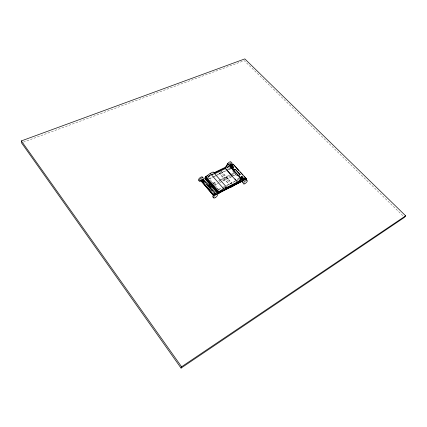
<?xml version="1.0" encoding="UTF-8"?>
<svg xmlns="http://www.w3.org/2000/svg" width="427" height="427" viewBox="0 0 427 427"><rect width="100%" height="100%" fill="white"/><g stroke="black" fill="none" stroke-linecap="round" stroke-linejoin="round"><path stroke-width="0.32" stroke-dasharray="2.13 1.6" d="M210.66 175.556L207.725 176.975L207.613 177.344L208.461 178.321M227.575 167.768L228.055 166.306L229.913 168.371L229.422 169.829L227.575 167.768L229.112 167.026L230.959 169.081L229.422 169.829M230.959 169.081L231.455 167.619M238.987 180.407L237.764 179.041L238.282 177.595L239.51 178.961M237.764 179.041L239.301 178.272M218.416 189.492L221.341 188.019M223.684 186.845L235.4 180.952M235.987 180.658L239.499 178.892M218.72 189.641L224.01 186.978M226.363 185.793L235.245 181.326M235.816 181.037L239.814 179.03M213.9 185.259L220.343 182.067M222.686 180.904L231.471 176.554M232.058 176.26L236.158 174.232M214.797 185.121L217.733 183.663M220.086 182.5L235.891 174.664M213.286 183.38L216.222 181.934M218.576 180.77L220.337 179.906M220.924 179.612L229.811 175.235M232.096 174.109L234.38 172.983M213.719 184.085L216.649 182.639M218.992 181.48L230.708 175.694M231.29 175.406L235.394 173.378M213.025 183.204L216.014 181.731M219.606 179.959L229.774 174.953M230.372 174.654L234.556 172.593M209.129 178.716L215.107 175.807M215.704 175.518L225.878 170.581M226.475 170.293L230.66 168.259M209.39 178.897L213.505 176.895M214.092 176.613L216.441 175.47M217.033 175.182L227.057 170.314M227.628 170.037L230.484 168.649M207.96 176.436L210.314 175.305M210.901 175.022L213.254 173.885M208.056 176.506L210.447 175.348M211.045 175.059L213.441 173.906M226.598 167.555L228.995 166.402M227.105 167.619L228.819 166.792M207.725 177.125L210.666 175.705M213.014 174.568L214.194 174.002M209.881 174.75L211.6 173.922M208.579 175.951L211.53 174.526M212.123 174.243L213.303 173.672M208.04 176.356L211.546 174.664M212.128 174.381L213.297 173.816M227.116 167.154L228.215 166.621M23.384 142.138L244.276 60.661L403.051 215.95M233.201 168.019L234.065 168.98M233.201 168.393L234.076 169.364M232.544 170.688L233.841 172.129M234.274 172.609L236.862 175.492M232.945 171.259L236.83 175.582M221.239 171.12L231.824 183.05M221.154 171.483L232.112 183.84M219.98 171.729L230.564 183.685M219.136 172.812L229.299 184.315M218.635 172.705L229.155 184.613M207.725 176.975L219.585 190.634M211.429 181.737L214.402 185.158M216.521 187.602L219.067 190.533M229.134 166.519A2.519 1.025 -42.1 0 1 228.151 166.044"/><path stroke-width="0.64" d="M231.194 165.105L231.285 164.753L230.943 164.785L230.425 165.516L232.005 167.272L232.87 166.509L232.005 167.272M214.754 194.648L213.649 195.507L200.759 180.498L202.35 179.415L203.049 180.231L201.565 180.947M201.459 181.315L212.929 195.043L215.822 193.709L213.527 194.872M214.701 193.394L213.132 194.413L214.701 193.394L203.129 179.954L201.645 180.674L201.528 181.229L201.08 180.343L200.759 180.498M202.35 179.415L202.014 179.89M202.152 182.121L203.743 181.032L204.965 182.452M203.049 180.231L203.129 179.954M203.3 179.372L209.774 185.862L215.832 193.682M203.636 181.4L203.743 181.032M206.625 180.242L206.732 179.874M206.225 186.861L206.332 186.498M207.709 186.129L210.628 184.379M208.392 186.167L208.531 185.713L209.342 186.54C209.278 187.624 208.018 186.161 208.627 185.713L209.577 185.195L210.271 186.081L209.342 186.54M207.735 188.622L212.144 186.129M209.39 185.772L209.737 186.295L209.065 186.359M209.107 186.989L209.241 186.535L210.271 186.081M209.598 186.423L209.011 186.54M212.262 193.895L212.374 193.532M214.269 194.493L214.108 194.274L215.662 193.49M215.955 191.029L216.073 190.672M217.93 192.572L218.683 191.461L205.867 176.682M211.637 186.53L218 193.885L218.581 192.113L223.433 188.51L226.395 187.015L213.174 171.964L210.212 173.389L205.403 176.906L205.147 177.797L205.606 177.573M220.882 192.129L218 193.885M229.865 165.825C229.171 164.63 232.656 163.098 231.53 165.11M229.598 165.564L231.818 167.992L229.998 165.847L230.302 164.934L231.834 164.198M231.733 164.085L231.397 165.089L233.243 164.198L246.411 178.748L246.107 179.553M233.057 164.747L233.243 164.198M225.92 188.403L226.395 187.015M231.818 167.992L233.377 167.154L231.156 164.715M233.628 170.234L235.33 169.322L240.081 174.584L237.818 175.785M231.461 186.764L231.343 187.095L233.98 185.483M240.129 172.561L240.257 172.198L242.878 175.091M238.512 182.751L238.826 181.875L238.469 181.47L225.664 187.933M239.825 176.826L242.632 179.874L242.963 178.972L244.634 178.353L244.265 179.345L242.733 180.119L240.428 177.429L241.954 176.661L243.716 178.614M240.396 177.52L241.954 176.661M242.733 180.119L243.102 179.126L244.634 178.353M244.052 176.895L244.185 176.538L246.347 178.924L218.234 193.169L205.067 177.947M244.495 178.198L244.159 179.1L243.539 179.415M242.157 176.97C242.045 176.02 240.577 178.278 241.901 177.29M181.053 368.095L181.582 366.766L405.65 215.822L244.804 58.905L21.35 140.921L21.505 142.826L181.053 368.095L404.481 217.348L405.65 215.822M225.317 167.635L227.917 163.749L241.202 178.507L238.165 182.927L241.202 178.507M225.979 166.946L227.917 163.749M243.198 179.191L243.171 179.548M208.984 185.857L208.984 186.284M243.289 179.078L243.63 178.796M238.826 181.875L218.581 192.113L205.403 176.906L207.586 175.855M242.632 179.874L243.305 179.532L241.501 177.536M213.447 194.781L214.189 194.402M246.411 178.748L218.293 192.988L205.12 177.765L204.853 178.678L210.367 185.056M243.684 180.568L218.117 193.527L212.032 186.492L209.219 187.885M237.85 175.694L240.081 174.584M208.269 185.852L210.522 184.742L204.96 178.31M209.267 185.889L209.678 185.985M209.337 185.98C210.287 185.644 208.952 186.023 209.806 186.311M233.105 170.416L235.33 169.322M231.845 167.902L233.377 167.154M229.998 165.847C231.237 164.678 230.324 166.663 232.058 167.304M231.984 164.961L233.179 164.379L238.746 170.533M214.781 173.72L225.995 168.302M201.117 180.429L203.305 179.356L203.508 179.612L201.325 180.669M213.943 172.796L225.936 167.021M213.89 173.389L226.289 167.416M209.411 185.975L209.097 185.483M209.443 185.991L210.036 187.175M231.055 164.737L233.345 167.251M235.298 169.412L240.049 174.675M241.922 176.751L244.265 179.345M231.258 164.998L232.843 166.749M230.943 164.785L232.779 166.861M230.826 164.859L232.411 166.615M231.103 165.217L232.688 166.968M230.708 164.95L232.293 166.706M230.601 165.057L232.187 166.813M242.098 177.813L243.176 179.014M230.516 165.164L232.096 166.92M230.447 165.27L232.235 167.288M230.409 165.372L232.133 167.309M227.628 163.813L240.919 178.582M226.155 169.092L232.299 175.972M234.935 178.918L235.811 179.9M225.365 168.606L237.359 182.025M210.212 173.389L223.433 188.51M209.225 185.072L210.741 186.823M208.52 185.419L209.011 185.985M206.593 184.347L207.816 185.766M209.331 187.522L212.214 190.869M214.616 193.661L215.011 194.12M201.645 180.674L213.217 194.141M200.861 180.13L213.762 195.15M21.35 140.921L181.582 366.766M228.744 164.731A2.519 1.025 -42.1 0 1 231.567 162.879A2.519 1.025 -42.1 0 1 231.535 164.737M227.169 165.169A2.514 1.03 -42.1 0 1 229.112 162.255A2.514 1.03 -42.1 0 1 231.012 162.65M242.835 182.825A2.514 0.939 -42 0 1 242.701 181.374A2.514 0.939 -42 0 1 245.173 179.308A2.514 0.939 -42 0 1 246.16 180.05M201.298 180.829A2.594 1.089 -40.7 0 1 199.212 180.381A2.594 1.089 -40.7 0 1 202.478 177.669A2.594 1.089 -40.7 0 1 202.323 179.975M213.377 197.237A2.583 0.998 -40.7 0 1 213.089 195.822A2.583 0.998 -40.7 0 1 215.64 193.693A2.583 0.998 -40.7 0 1 216.799 194.381M199.099 180.605A2.594 1.094 -40.7 0 1 199.622 178.048A2.594 1.094 -40.7 0 1 202.595 177.365M240.326 179.874L239.803 181.315L241.34 180.541L241.869 179.1L240.326 179.874M244.767 183.759A2.519 0.934 -42 0 0 247.286 180.605A2.519 0.934 -42 0 0 244.025 182.26A2.519 0.934 -42 0 0 244.767 183.759M215.016 197.776A2.583 0.998 -40.7 0 0 217.508 194.584A2.583 0.998 -40.7 0 0 214.05 196.335A2.583 0.998 -40.7 0 0 215.016 197.776"/></g></svg>
